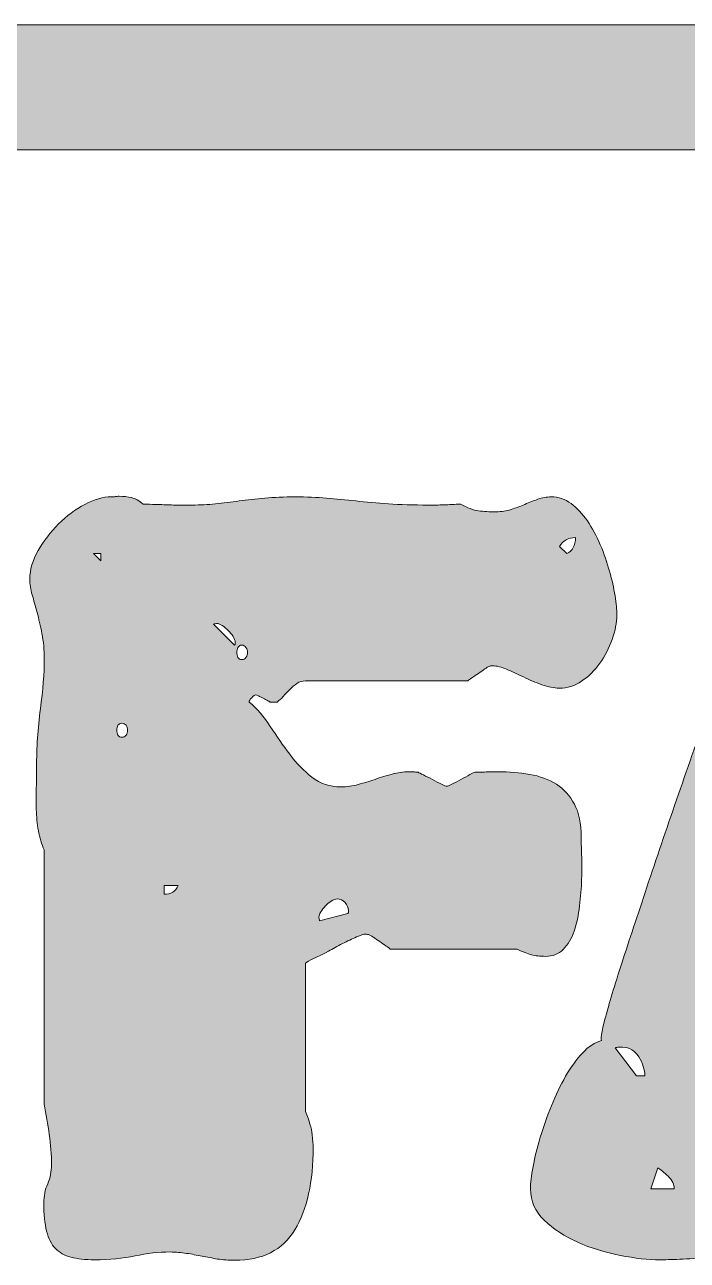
# Model space of a CAD drawing. Header units: inches. Extents: x 211 to 865, y -923 to -143.
# Drawn here: x 421.8 to 489.7, y -483.2 to -356.6 of the extents above; entities that cross this region are included whole.
import ezdxf

# ---------------------------------------------------------------- set-up
doc = ezdxf.new("R2010")
doc.units = ezdxf.units.IN
doc.header["$MEASUREMENT"] = 0
doc.layers.add('Layer 1', color=7, linetype='Continuous')

# ---------------------------------------------------------------- blocks, each defined once
blk = doc.blocks.new('block 6')
at = {"layer": 'Layer 1', "true_color": 0x040404}
h = blk.add_hatch(color=18, dxfattribs=at)
h.dxf.hatch_style = 2
edge = h.paths.add_edge_path()
edge.add_spline(control_points=[(436.73, -482.39), (435.56, -482.39), (434.37, -482.53), (433.15, -482.79), (431.93, -483.06), (430.54, -483.19), (428.99, -483.19), (428.04, -483.19), (427.23, -483.1), (426.58, -482.92), (425.93, -482.75), (425.4, -482.44), (424.99, -482.02), (424.58, -481.6), (424.28, -481.01), (424.09, -480.25), (423.9, -479.49), (423.8, -478.52), (423.8, -477.36), (423.8, -476.65), (423.93, -476), (424.2, -475.4), (424.46, -474.8), (424.59, -474.15), (424.59, -473.44), (424.59, -472.42), (424.51, -471.38), (424.36, -470.34), (424.2, -469.3), (424.03, -468.27), (423.85, -467.24), (423.85, -467.24), (423.85, -441.18), (423.85, -441.18), (423.57, -440.58), (423.37, -439.92), (423.24, -439.22), (423.12, -438.51), (423.05, -437.79), (423.03, -437.05), (423.01, -436.3), (423.01, -435.56), (423.03, -434.82), (423.05, -434.08), (423.06, -433.39), (423.06, -432.75), (423.06, -430.71), (423.19, -428.7), (423.45, -426.74), (423.72, -424.78), (423.85, -423.08), (423.85, -421.63), (423.85, -420.68), (423.77, -419.8), (423.61, -419.01), (423.45, -418.21), (423.29, -417.49), (423.11, -416.84), (422.94, -416.18), (422.77, -415.58), (422.61, -415.04), (422.45, -414.49), (422.37, -413.95), (422.37, -413.42), (422.37, -412.47), (422.65, -411.5), (423.22, -410.51), (423.78, -409.52), (424.48, -408.61), (425.31, -407.78), (426.14, -406.95), (427.04, -406.28), (428.01, -405.77), (428.98, -405.25), (429.87, -405), (430.69, -405), (430.86, -405), (431.01, -404.99), (431.14, -404.97), (431.26, -404.95), (431.39, -404.94), (431.53, -404.94), (431.96, -404.94), (432.37, -404.99), (432.78, -405.08), (433.18, -405.17), (433.58, -405.39), (433.97, -405.74), (434.15, -405.74), (434.47, -405.75), (434.95, -405.77), (435.43, -405.78), (435.94, -405.8), (436.49, -405.82), (437.03, -405.84), (437.55, -405.84), (438.02, -405.84), (438.5, -405.84), (438.83, -405.84), (439, -405.84), (439.81, -405.84), (440.61, -405.8), (441.39, -405.71), (442.16, -405.62), (442.97, -405.53), (443.8, -405.42), (444.63, -405.31), (445.51, -405.22), (446.45, -405.13), (447.38, -405.04), (448.41, -405), (449.55, -405), (450.71, -405), (451.78, -405.04), (452.75, -405.13), (453.72, -405.22), (454.73, -405.31), (455.77, -405.42), (456.81, -405.53), (457.92, -405.62), (459.11, -405.71), (460.29, -405.8), (461.66, -405.84), (463.21, -405.84), (463.71, -405.84), (464.23, -405.84), (464.78, -405.82), (465.32, -405.8), (465.9, -405.77), (466.5, -405.74), (467.2, -406.13), (467.81, -406.36), (468.32, -406.43), (468.83, -406.5), (469.45, -406.53), (470.15, -406.53), (470.68, -406.53), (471.18, -406.45), (471.66, -406.29), (472.14, -406.14), (472.61, -405.96), (473.06, -405.77), (473.52, -405.57), (473.97, -405.39), (474.42, -405.24), (474.86, -405.08), (475.31, -405), (475.77, -405), (476.51, -405), (477.19, -405.23), (477.81, -405.69), (478.42, -406.14), (478.98, -406.74), (479.48, -407.46), (479.97, -408.18), (480.41, -409.01), (480.8, -409.92), (481.19, -410.84), (481.51, -411.74), (481.75, -412.63), (482, -413.51), (482.18, -414.35), (482.31, -415.14), (482.43, -415.94), (482.49, -416.58), (482.49, -417.08), (482.49, -417.89), (482.34, -418.74), (482.02, -419.62), (481.7, -420.5), (481.28, -421.31), (480.75, -422.05), (480.22, -422.8), (479.6, -423.41), (478.89, -423.88), (478.19, -424.36), (477.43, -424.6), (476.61, -424.6), (476.05, -424.6), (475.45, -424.48), (474.81, -424.25), (474.18, -424.02), (473.55, -423.76), (472.93, -423.46), (472.31, -423.16), (471.74, -422.89), (471.21, -422.66), (470.68, -422.43), (470.2, -422.32), (469.78, -422.32), (469.78, -422.32), (469.57, -422.32), (469.57, -422.32), (469.5, -422.36), (469.45, -422.37), (469.41, -422.37), (469.3, -422.41), (469.15, -422.5), (468.96, -422.64), (468.77, -422.78), (468.55, -422.93), (468.32, -423.09), (468.09, -423.25), (467.87, -423.4), (467.66, -423.54), (467.45, -423.68), (467.31, -423.79), (467.24, -423.86), (467.24, -423.86), (450.6, -423.86), (450.6, -423.86), (450.29, -423.86), (449.99, -423.94), (449.73, -424.12), (449.46, -424.3), (449.22, -424.5), (448.99, -424.73), (448.76, -424.96), (448.54, -425.2), (448.33, -425.45), (448.11, -425.69), (447.9, -425.89), (447.69, -426.03), (447.69, -426.03), (447.37, -426.03), (447.37, -426.03), (447.37, -426.03), (447, -426.03), (447, -426.03), (446.97, -426.03), (446.88, -425.98), (446.74, -425.9), (446.6, -425.81), (446.44, -425.72), (446.26, -425.63), (446.08, -425.54), (445.92, -425.46), (445.78, -425.39), (445.64, -425.32), (445.55, -425.29), (445.52, -425.29), (445.41, -425.29), (445.27, -425.38), (445.1, -425.58), (444.92, -425.77), (444.83, -425.92), (444.83, -426.03), (445.64, -426.7), (446.37, -427.53), (447, -428.52), (447.64, -429.51), (448.3, -430.46), (448.99, -431.38), (449.68, -432.3), (450.44, -433.08), (451.27, -433.74), (452.1, -434.39), (453.09, -434.72), (454.26, -434.72), (454.86, -434.72), (455.44, -434.64), (456.01, -434.48), (456.57, -434.32), (457.15, -434.14), (457.73, -433.95), (458.31, -433.75), (458.89, -433.58), (459.48, -433.42), (460.06, -433.26), (460.63, -433.18), (461.2, -433.18), (461.2, -433.18), (461.78, -433.18), (461.78, -433.18), (461.89, -433.21), (462.01, -433.23), (462.15, -433.23), (462.22, -433.27), (462.4, -433.36), (462.68, -433.5), (462.96, -433.64), (463.27, -433.8), (463.61, -433.97), (463.94, -434.15), (464.25, -434.31), (464.54, -434.45), (464.82, -434.59), (465, -434.66), (465.07, -434.66), (465.14, -434.66), (465.31, -434.59), (465.6, -434.45), (465.88, -434.31), (466.19, -434.15), (466.52, -433.97), (466.86, -433.8), (467.17, -433.63), (467.45, -433.47), (467.73, -433.31), (467.91, -433.23), (467.98, -433.23), (468.37, -433.23), (468.69, -433.22), (468.93, -433.21), (469.18, -433.19), (469.44, -433.18), (469.7, -433.18), (469.97, -433.18), (470.17, -433.18), (470.31, -433.18), (471.44, -433.18), (472.53, -433.27), (473.57, -433.44), (474.61, -433.62), (475.52, -433.96), (476.3, -434.45), (477.07, -434.95), (477.69, -435.63), (478.15, -436.49), (478.61, -437.36), (478.84, -438.48), (478.84, -439.85), (478.84, -440.28), (478.86, -440.88), (478.89, -441.65), (478.93, -442.43), (478.93, -443.27), (478.89, -444.17), (478.86, -445.07), (478.79, -445.99), (478.68, -446.93), (478.57, -447.86), (478.39, -448.72), (478.12, -449.5), (477.86, -450.27), (477.49, -450.9), (477.01, -451.38), (476.54, -451.85), (475.93, -452.09), (475.18, -452.09), (474.62, -452.09), (474.14, -452.04), (473.75, -451.93), (473.37, -451.83), (472.87, -451.63), (472.27, -451.35), (472.27, -451.35), (459.29, -451.35), (459.29, -451.35), (459.22, -451.28), (459.08, -451.17), (458.87, -451.03), (458.66, -450.89), (458.43, -450.74), (458.21, -450.58), (457.98, -450.42), (457.76, -450.27), (457.54, -450.13), (457.33, -449.99), (457.19, -449.9), (457.12, -449.87), (457.08, -449.87), (457.03, -449.86), (456.96, -449.84), (456.89, -449.82), (456.82, -449.81), (456.75, -449.81), (456.57, -449.81), (456.26, -449.91), (455.82, -450.1), (455.38, -450.3), (454.9, -450.53), (454.39, -450.79), (453.88, -451.06), (453.4, -451.31), (452.96, -451.56), (452.52, -451.81), (452.21, -451.97), (452.03, -452.04), (451.82, -452.11), (451.53, -452.24), (451.16, -452.44), (450.79, -452.63), (450.6, -452.75), (450.6, -452.78), (450.6, -452.78), (450.6, -467.98), (450.6, -467.98), (450.99, -468.94), (451.22, -469.72), (451.29, -470.34), (451.36, -470.96), (451.4, -471.39), (451.4, -471.64), (451.4, -475.21), (450.77, -478.03), (449.52, -480.11), (448.26, -482.2), (446.21, -483.24), (443.35, -483.24), (442.71, -483.24), (442.13, -483.2), (441.6, -483.11), (441.07, -483.02), (440.54, -482.92), (440.01, -482.82), (439.48, -482.71), (438.95, -482.61), (438.42, -482.53), (437.89, -482.44), (437.33, -482.39), (436.73, -482.39)], knot_values=[0, 0, 0, 0, 1, 1, 1, 2, 2, 2, 3, 3, 3, 4, 4, 4, 5, 5, 5, 6, 6, 6, 7, 7, 7, 8, 8, 8, 9, 9, 9, 10, 10, 10, 11, 11, 11, 12, 12, 12, 13, 13, 13, 14, 14, 14, 15, 15, 15, 16, 16, 16, 17, 17, 17, 18, 18, 18, 19, 19, 19, 20, 20, 20, 21, 21, 21, 22, 22, 22, 23, 23, 23, 24, 24, 24, 25, 25, 25, 26, 26, 26, 27, 27, 27, 28, 28, 28, 29, 29, 29, 30, 30, 30, 31, 31, 31, 32, 32, 32, 33, 33, 33, 34, 34, 34, 35, 35, 35, 36, 36, 36, 37, 37, 37, 38, 38, 38, 39, 39, 39, 40, 40, 40, 41, 41, 41, 42, 42, 42, 43, 43, 43, 44, 44, 44, 45, 45, 45, 46, 46, 46, 47, 47, 47, 48, 48, 48, 49, 49, 49, 50, 50, 50, 51, 51, 51, 52, 52, 52, 53, 53, 53, 54, 54, 54, 55, 55, 55, 56, 56, 56, 57, 57, 57, 58, 58, 58, 59, 59, 59, 60, 60, 60, 61, 61, 61, 62, 62, 62, 63, 63, 63, 64, 64, 64, 65, 65, 65, 66, 66, 66, 67, 67, 67, 68, 68, 68, 69, 69, 69, 70, 70, 70, 71, 71, 71, 72, 72, 72, 73, 73, 73, 74, 74, 74, 75, 75, 75, 76, 76, 76, 77, 77, 77, 78, 78, 78, 79, 79, 79, 80, 80, 80, 81, 81, 81, 82, 82, 82, 83, 83, 83, 84, 84, 84, 85, 85, 85, 86, 86, 86, 87, 87, 87, 88, 88, 88, 89, 89, 89, 90, 90, 90, 91, 91, 91, 92, 92, 92, 93, 93, 93, 94, 94, 94, 95, 95, 95, 96, 96, 96, 97, 97, 97, 98, 98, 98, 99, 99, 99, 100, 100, 100, 101, 101, 101, 102, 102, 102, 103, 103, 103, 104, 104, 104, 105, 105, 105, 106, 106, 106, 107, 107, 107, 108, 108, 108, 109, 109, 109, 110, 110, 110, 111, 111, 111, 112, 112, 112, 113, 113, 113, 114, 114, 114, 115, 115, 115, 116, 116, 116, 117, 117, 117, 118, 118, 118, 119, 119, 119, 120, 120, 120, 121, 121, 121, 122, 122, 122, 123, 123, 123, 124, 124, 124, 125, 125, 125, 126, 126, 126, 127, 127, 127, 128, 128, 128, 129, 129, 129, 130, 130, 130, 131, 131, 131, 132, 132, 132, 133, 133, 133, 134, 134, 134, 135, 135, 135, 136, 136, 136, 137, 137, 137, 137], degree=3, periodic=1)
h.paths.add_polyline_path([(429.63, -411.57), (429.63, -410.82), (428.88, -410.82)])
edge = h.paths.add_edge_path()
edge.add_spline(control_points=[(431.8, -428.2), (431.62, -428.2), (431.49, -428.27), (431.4, -428.41), (431.31, -428.55), (431.27, -428.72), (431.27, -428.91), (431.27, -429.11), (431.31, -429.28), (431.4, -429.42), (431.49, -429.56), (431.62, -429.63), (431.8, -429.63), (431.97, -429.63), (432.12, -429.56), (432.22, -429.42), (432.33, -429.28), (432.38, -429.11), (432.38, -428.91), (432.38, -428.72), (432.33, -428.55), (432.22, -428.41), (432.12, -428.27), (431.97, -428.2), (431.8, -428.2)], knot_values=[0, 0, 0, 0, 1, 1, 1, 2, 2, 2, 3, 3, 3, 4, 4, 4, 5, 5, 5, 6, 6, 6, 7, 7, 7, 8, 8, 8, 8], degree=3, periodic=1)
edge = h.paths.add_edge_path()
edge.add_spline(control_points=[(436.14, -445.73), (436.81, -445.73), (437.29, -445.43), (437.57, -444.83), (437.57, -444.83), (436.14, -444.83), (436.14, -444.83), (436.14, -444.83), (436.14, -445.73), (436.14, -445.73)], knot_values=[0, 0, 0, 0, 1, 1, 1, 2, 2, 2, 3, 3, 3, 3], degree=3, periodic=1)
edge = h.paths.add_edge_path()
edge.add_spline(control_points=[(441.55, -417.98), (441.51, -417.98), (441.45, -417.99), (441.36, -418), (441.27, -418.02), (441.21, -418.03), (441.18, -418.03), (441.18, -418.03), (443.35, -420.2), (443.35, -420.2), (443.38, -420.17), (443.4, -420.11), (443.4, -420.04), (443.4, -419.97), (443.4, -419.92), (443.4, -419.88), (443.4, -419.71), (443.33, -419.51), (443.19, -419.3), (443.05, -419.09), (442.88, -418.88), (442.69, -418.69), (442.49, -418.5), (442.29, -418.33), (442.08, -418.19), (441.86, -418.05), (441.69, -417.98), (441.55, -417.98)], knot_values=[0, 0, 0, 0, 1, 1, 1, 2, 2, 2, 3, 3, 3, 4, 4, 4, 5, 5, 5, 6, 6, 6, 7, 7, 7, 8, 8, 8, 9, 9, 9, 9], degree=3, periodic=1)
edge = h.paths.add_edge_path()
edge.add_spline(control_points=[(444.09, -420.2), (443.91, -420.2), (443.78, -420.28), (443.69, -420.44), (443.6, -420.6), (443.56, -420.77), (443.56, -420.94), (443.56, -421.12), (443.6, -421.29), (443.69, -421.45), (443.78, -421.6), (443.91, -421.68), (444.09, -421.68), (444.26, -421.68), (444.41, -421.6), (444.51, -421.45), (444.62, -421.29), (444.67, -421.12), (444.67, -420.94), (444.67, -420.77), (444.62, -420.6), (444.51, -420.44), (444.41, -420.28), (444.26, -420.2), (444.09, -420.2)], knot_values=[0, 0, 0, 0, 1, 1, 1, 2, 2, 2, 3, 3, 3, 4, 4, 4, 5, 5, 5, 6, 6, 6, 7, 7, 7, 8, 8, 8, 8], degree=3, periodic=1)
edge = h.paths.add_edge_path()
edge.add_spline(control_points=[(451.98, -448.06), (451.98, -448.1), (451.99, -448.16), (452.01, -448.25), (452.03, -448.34), (452.03, -448.4), (452.03, -448.44), (452.03, -448.44), (454.95, -447.69), (454.95, -447.69), (454.95, -447.69), (455, -447.59), (455, -447.59), (455, -447.59), (455, -447.43), (455, -447.43), (455, -447.11), (454.89, -446.83), (454.66, -446.58), (454.43, -446.33), (454.15, -446.21), (453.84, -446.21), (453.66, -446.21), (453.47, -446.28), (453.25, -446.42), (453.04, -446.56), (452.84, -446.73), (452.64, -446.93), (452.45, -447.12), (452.29, -447.32), (452.17, -447.53), (452.04, -447.75), (451.98, -447.92), (451.98, -448.06)], knot_values=[0, 0, 0, 0, 1, 1, 1, 2, 2, 2, 3, 3, 3, 4, 4, 4, 5, 5, 5, 6, 6, 6, 7, 7, 7, 8, 8, 8, 9, 9, 9, 10, 10, 10, 11, 11, 11, 11], degree=3, periodic=1)
edge = h.paths.add_edge_path()
edge.add_spline(control_points=[(477.36, -410.82), (477.96, -410.54), (478.26, -409.99), (478.26, -409.18), (477.51, -409.18), (476.97, -409.48), (476.61, -410.08), (476.61, -410.08), (477.36, -410.82), (477.36, -410.82)], knot_values=[0, 0, 0, 0, 1, 1, 1, 2, 2, 2, 3, 3, 3, 3], degree=3, periodic=1)
h = blk.add_hatch(color=18, dxfattribs=at)
h.dxf.hatch_style = 2
edge = h.paths.add_edge_path()
edge.add_spline(control_points=[(503.68, -410.82), (503.68, -410.82), (504.05, -410.82), (504.05, -410.82), (503.35, -410.29), (502.69, -409.67), (502.07, -408.94), (501.45, -408.22), (501.14, -407.4), (501.14, -406.48), (501.21, -406.37), (501.33, -406.24), (501.49, -406.08), (501.64, -405.92), (501.8, -405.77), (501.96, -405.61), (502.12, -405.45), (502.26, -405.31), (502.39, -405.21), (502.51, -405.1), (502.59, -405.05), (502.63, -405.05), (502.63, -405.05), (524.29, -405.05), (524.29, -405.05), (524.89, -405.05), (525.46, -405.19), (525.99, -405.47), (526.52, -405.76), (526.98, -406.14), (527.39, -406.61), (527.8, -407.09), (528.11, -407.61), (528.34, -408.18), (528.57, -408.74), (528.69, -409.32), (528.69, -409.92), (528.69, -410.63), (528.57, -411.33), (528.34, -412.02), (528.11, -412.7), (528, -413.46), (528, -414.27), (528.11, -414.27), (528.26, -414.24), (528.48, -414.19), (528.69, -414.13), (528.93, -414.06), (529.19, -413.98), (529.46, -413.89), (529.72, -413.82), (529.99, -413.76), (530.25, -413.71), (530.45, -413.68), (530.6, -413.68), (530.7, -413.68), (530.77, -413.7), (530.81, -413.74), (530.91, -413.77), (531.17, -414.27), (531.57, -415.22), (531.98, -416.17), (532.48, -417.43), (533.08, -418.98), (533.69, -420.54), (534.36, -422.31), (535.1, -424.31), (535.84, -426.3), (536.6, -428.37), (537.38, -430.5), (538.15, -432.64), (538.91, -434.77), (539.65, -436.89), (540.4, -439.01), (541.08, -440.95), (541.72, -442.71), (542.35, -444.48), (542.9, -446), (543.36, -447.27), (543.82, -448.54), (544.14, -449.43), (544.32, -449.92), (544.49, -450.41), (544.73, -451.09), (545.03, -451.96), (545.33, -452.82), (545.66, -453.78), (546.01, -454.82), (546.36, -455.86), (546.73, -456.95), (547.1, -458.08), (547.47, -459.21), (547.82, -460.28), (548.16, -461.31), (548.49, -462.33), (548.79, -463.24), (549.06, -464.04), (549.32, -464.83), (549.51, -465.42), (549.61, -465.81), (549.19, -466.91), (549.22, -468.02), (549.69, -469.15), (550.17, -470.28), (550.79, -471.42), (551.55, -472.57), (552.31, -473.71), (553.03, -474.89), (553.72, -476.09), (554.41, -477.29), (554.75, -478.54), (554.75, -479.85), (554.75, -480.49), (554.66, -480.98), (554.49, -481.33), (554.31, -481.69), (554.06, -481.95), (553.75, -482.13), (553.43, -482.3), (553.06, -482.42), (552.63, -482.47), (552.21, -482.53), (551.75, -482.55), (551.25, -482.55), (551.25, -482.55), (549.88, -482.55), (549.88, -482.55), (549.31, -482.55), (548.76, -482.58), (548.21, -482.63), (547.66, -482.68), (547.16, -482.85), (546.7, -483.13), (546.7, -483.13), (529.38, -483.13), (529.38, -483.13), (529.16, -483.13), (528.85, -482.99), (528.42, -482.71), (528, -482.43), (527.56, -482.11), (527.1, -481.76), (526.64, -481.4), (526.24, -481.08), (525.91, -480.78), (525.57, -480.48), (525.4, -480.31), (525.4, -480.27), (525.4, -480.27), (525.4, -471.59), (525.4, -471.59), (525.4, -471.13), (525.05, -470.64), (524.34, -470.13), (523.64, -469.62), (522.81, -469.14), (521.85, -468.7), (520.9, -468.26), (519.93, -467.9), (518.94, -467.61), (517.95, -467.33), (517.19, -467.19), (516.66, -467.19), (516.06, -467.19), (515.41, -467.32), (514.7, -467.59), (514, -467.85), (513.24, -467.98), (512.42, -467.98), (511.61, -467.98), (510.85, -467.85), (510.15, -467.59), (509.44, -467.32), (508.66, -467.19), (507.82, -467.19), (506.65, -467.19), (505.63, -467.53), (504.74, -468.22), (503.86, -468.91), (503.08, -469.78), (502.39, -470.82), (501.7, -471.86), (501.1, -473), (500.59, -474.23), (500.07, -475.47), (499.58, -476.64), (499.1, -477.76), (498.63, -478.87), (498.15, -479.85), (497.67, -480.7), (497.19, -481.55), (496.67, -482.07), (496.11, -482.29), (495.75, -482.43), (495.17, -482.55), (494.36, -482.66), (493.55, -482.76), (492.67, -482.86), (491.71, -482.95), (490.76, -483.04), (489.84, -483.1), (488.96, -483.13), (488.07, -483.17), (487.39, -483.19), (486.89, -483.19), (485.73, -483.19), (484.37, -483.04), (482.84, -482.74), (481.3, -482.44), (479.86, -481.99), (478.5, -481.39), (477.13, -480.79), (475.99, -480.03), (475.05, -479.13), (474.12, -478.23), (473.65, -477.17), (473.65, -475.93), (473.65, -475.33), (473.74, -474.56), (473.91, -473.63), (474.09, -472.69), (474.34, -471.69), (474.65, -470.63), (474.97, -469.57), (475.35, -468.49), (475.79, -467.4), (476.23, -466.31), (476.72, -465.3), (477.25, -464.38), (477.78, -463.46), (478.35, -462.67), (478.97, -462), (479.59, -461.33), (480.23, -460.9), (480.91, -460.73), (480.83, -460.41), (481.02, -459.46), (481.46, -457.87), (481.9, -456.28), (482.51, -454.29), (483.29, -451.91), (484.07, -449.52), (484.95, -446.86), (485.94, -443.91), (486.93, -440.96), (487.95, -437.96), (489.01, -434.9), (490.07, -431.85), (491.1, -428.88), (492.11, -426), (493.12, -423.12), (494.03, -420.56), (494.84, -418.32), (495.65, -416.08), (496.55, -413.58), (497.54, -410.82), (497.61, -410.68), (497.74, -410.52), (497.94, -410.35), (498.13, -410.17), (498.33, -410.01), (498.55, -409.87), (498.76, -409.73), (498.97, -409.61), (499.18, -409.5), (499.39, -409.39), (499.57, -409.36), (499.71, -409.39), (499.82, -409.39), (500.05, -409.46), (500.4, -409.61), (500.75, -409.75), (501.12, -409.91), (501.51, -410.08), (501.9, -410.26), (502.27, -410.42), (502.63, -410.56), (502.98, -410.7), (503.21, -410.79), (503.31, -410.82), (503.31, -410.82), (503.68, -410.82), (503.68, -410.82)], knot_values=[0, 0, 0, 0, 1, 1, 1, 2, 2, 2, 3, 3, 3, 4, 4, 4, 5, 5, 5, 6, 6, 6, 7, 7, 7, 8, 8, 8, 9, 9, 9, 10, 10, 10, 11, 11, 11, 12, 12, 12, 13, 13, 13, 14, 14, 14, 15, 15, 15, 16, 16, 16, 17, 17, 17, 18, 18, 18, 19, 19, 19, 20, 20, 20, 21, 21, 21, 22, 22, 22, 23, 23, 23, 24, 24, 24, 25, 25, 25, 26, 26, 26, 27, 27, 27, 28, 28, 28, 29, 29, 29, 30, 30, 30, 31, 31, 31, 32, 32, 32, 33, 33, 33, 34, 34, 34, 35, 35, 35, 36, 36, 36, 37, 37, 37, 38, 38, 38, 39, 39, 39, 40, 40, 40, 41, 41, 41, 42, 42, 42, 43, 43, 43, 44, 44, 44, 45, 45, 45, 46, 46, 46, 47, 47, 47, 48, 48, 48, 49, 49, 49, 50, 50, 50, 51, 51, 51, 52, 52, 52, 53, 53, 53, 54, 54, 54, 55, 55, 55, 56, 56, 56, 57, 57, 57, 58, 58, 58, 59, 59, 59, 60, 60, 60, 61, 61, 61, 62, 62, 62, 63, 63, 63, 64, 64, 64, 65, 65, 65, 66, 66, 66, 67, 67, 67, 68, 68, 68, 69, 69, 69, 70, 70, 70, 71, 71, 71, 72, 72, 72, 73, 73, 73, 74, 74, 74, 75, 75, 75, 76, 76, 76, 77, 77, 77, 78, 78, 78, 79, 79, 79, 80, 80, 80, 81, 81, 81, 82, 82, 82, 83, 83, 83, 84, 84, 84, 85, 85, 85, 86, 86, 86, 87, 87, 87, 88, 88, 88, 89, 89, 89, 90, 90, 90, 91, 91, 91, 92, 92, 92, 93, 93, 93, 94, 94, 94, 94], degree=3, periodic=1)
edge = h.paths.add_edge_path()
edge.add_spline(control_points=[(484.51, -464.33), (484.51, -464.33), (485.36, -464.33), (485.36, -464.33), (485.36, -463.69), (485.15, -463.05), (484.75, -462.39), (484.34, -461.74), (483.78, -461.41), (483.08, -461.41), (483.01, -461.41), (482.88, -461.41), (482.71, -461.41), (482.53, -461.41), (482.41, -461.43), (482.34, -461.47), (482.34, -461.47), (484.51, -464.33), (484.51, -464.33)], knot_values=[0, 0, 0, 0, 1, 1, 1, 2, 2, 2, 3, 3, 3, 4, 4, 4, 5, 5, 5, 6, 6, 6, 6], degree=3, periodic=1)
edge = h.paths.add_edge_path()
edge.add_spline(control_points=[(488.38, -475.93), (488.38, -475.47), (488.16, -475.04), (487.74, -474.63), (487.32, -474.23), (486.96, -473.94), (486.68, -473.76), (486.68, -473.76), (485.99, -475.93), (485.99, -475.93), (485.99, -475.93), (488.38, -475.93), (488.38, -475.93)], knot_values=[0, 0, 0, 0, 1, 1, 1, 2, 2, 2, 3, 3, 3, 4, 4, 4, 4], degree=3, periodic=1)
edge = h.paths.add_edge_path()
edge.add_spline(control_points=[(504.74, -410.82), (504.57, -410.82), (504.43, -410.9), (504.35, -411.04), (504.26, -411.18), (504.21, -411.35), (504.21, -411.54), (504.21, -411.73), (504.26, -411.9), (504.35, -412.04), (504.43, -412.18), (504.57, -412.25), (504.74, -412.25), (504.92, -412.25), (505.06, -412.18), (505.17, -412.04), (505.27, -411.9), (505.33, -411.73), (505.33, -411.54), (505.33, -411.35), (505.27, -411.18), (505.17, -411.04), (505.06, -410.9), (504.92, -410.82), (504.74, -410.82)], knot_values=[0, 0, 0, 0, 1, 1, 1, 2, 2, 2, 3, 3, 3, 4, 4, 4, 5, 5, 5, 6, 6, 6, 7, 7, 7, 8, 8, 8, 8], degree=3, periodic=1)
edge = h.paths.add_edge_path()
edge.add_spline(control_points=[(506.23, -439.22), (506.9, -439.22), (507.37, -438.92), (507.66, -438.32), (507.66, -438.32), (506.23, -438.32), (506.23, -438.32), (506.23, -438.32), (506.23, -439.22), (506.23, -439.22)], knot_values=[0, 0, 0, 0, 1, 1, 1, 2, 2, 2, 3, 3, 3, 3], degree=3, periodic=1)
edge = h.paths.add_edge_path()
edge.add_spline(control_points=[(511.37, -440.6), (511.37, -441.37), (511.24, -442.11), (511, -442.79), (510.75, -443.48), (510.48, -444.14), (510.2, -444.78), (509.92, -445.42), (509.65, -446.06), (509.41, -446.71), (509.16, -447.37), (509.03, -448.06), (509.03, -448.81), (509.03, -448.88), (509.04, -449.05), (509.06, -449.34), (509.08, -449.62), (509.09, -449.8), (509.09, -449.87), (509.69, -449.48), (510.47, -449.22), (511.45, -449.1), (512.42, -448.97), (513.4, -448.91), (514.39, -448.91), (515.3, -448.91), (516.15, -448.95), (516.93, -449.02), (517.7, -449.09), (518.23, -449.14), (518.52, -449.18), (518.27, -448.75), (517.86, -447.99), (517.3, -446.9), (516.73, -445.8), (516.15, -444.64), (515.55, -443.4), (514.95, -442.17), (514.38, -441), (513.83, -439.91), (513.28, -438.81), (512.92, -438.04), (512.74, -437.58), (512.67, -437.43), (512.59, -437.2), (512.51, -436.86), (512.42, -436.53), (512.34, -436.17), (512.27, -435.8), (512.2, -435.43), (512.13, -435.07), (512.08, -434.72), (512.03, -434.36), (512, -434.11), (512, -433.97), (511.93, -434.05), (511.81, -434.16), (511.63, -434.32), (511.45, -434.48), (511.33, -434.59), (511.26, -434.66), (511.19, -434.77), (511.05, -434.96), (510.84, -435.24), (510.62, -435.53), (510.4, -435.82), (510.17, -436.12), (509.94, -436.42), (509.72, -436.71), (509.51, -436.99), (509.3, -437.28), (509.16, -437.47), (509.09, -437.58), (509.69, -437.58), (510.15, -437.67), (510.47, -437.87), (510.78, -438.06), (511.01, -438.3), (511.15, -438.58), (511.29, -438.87), (511.37, -439.18), (511.37, -439.54), (511.37, -439.89), (511.37, -440.24), (511.37, -440.6)], knot_values=[0, 0, 0, 0, 1, 1, 1, 2, 2, 2, 3, 3, 3, 4, 4, 4, 5, 5, 5, 6, 6, 6, 7, 7, 7, 8, 8, 8, 9, 9, 9, 10, 10, 10, 11, 11, 11, 12, 12, 12, 13, 13, 13, 14, 14, 14, 15, 15, 15, 16, 16, 16, 17, 17, 17, 18, 18, 18, 19, 19, 19, 20, 20, 20, 21, 21, 21, 22, 22, 22, 23, 23, 23, 24, 24, 24, 25, 25, 25, 26, 26, 26, 27, 27, 27, 28, 28, 28, 28], degree=3, periodic=1)
edge = h.paths.add_edge_path()
edge.add_spline(control_points=[(513.43, -416.6), (513.61, -416.88), (513.9, -417.23), (514.3, -417.66), (514.71, -418.08), (515.14, -418.29), (515.6, -418.29), (515.6, -418.29), (515.6, -416.6), (515.6, -416.6), (515.6, -416.6), (513.43, -416.6), (513.43, -416.6)], knot_values=[0, 0, 0, 0, 1, 1, 1, 2, 2, 2, 3, 3, 3, 4, 4, 4, 4], degree=3, periodic=1)
h.paths.add_polyline_path([(516.34, -458.55), (516.34, -459.3), (517.09, -459.3)])
h.paths.add_polyline_path([(525.72, -426.03), (526.46, -426.03), (526.46, -425.29), (525.72, -425.29)])
edge = h.paths.add_edge_path()
edge.add_spline(control_points=[(530.81, -455.64), (530.7, -455.61), (530.62, -455.63), (530.57, -455.72), (530.52, -455.81), (530.49, -455.91), (530.49, -456.01), (530.49, -456.12), (530.52, -456.21), (530.57, -456.3), (530.62, -456.39), (530.7, -456.42), (530.81, -456.38), (531.02, -456.31), (531.13, -456.19), (531.13, -456.01), (531.13, -455.83), (531.02, -455.71), (530.81, -455.64)], knot_values=[0, 0, 0, 0, 1, 1, 1, 2, 2, 2, 3, 3, 3, 4, 4, 4, 5, 5, 5, 6, 6, 6, 6], degree=3, periodic=1)
at = {"layer": 'Layer 1', "lineweight": 0}
blk.add_lwpolyline([(429.63, -411.57), (429.63, -410.82), (428.88, -410.82), (429.63, -411.57)], dxfattribs=at)
for points, knots in [([(436.73, -482.39), (435.56, -482.39), (434.37, -482.53), (433.15, -482.79), (431.93, -483.06), (430.54, -483.19), (428.99, -483.19), (428.04, -483.19), (427.23, -483.1), (426.58, -482.92), (425.93, -482.75), (425.4, -482.44), (424.99, -482.02), (424.58, -481.6), (424.28, -481.01), (424.09, -480.25), (423.9, -479.49), (423.8, -478.52), (423.8, -477.36), (423.8, -476.65), (423.93, -476), (424.2, -475.4), (424.46, -474.8), (424.59, -474.15), (424.59, -473.44), (424.59, -472.42), (424.51, -471.38), (424.36, -470.34), (424.2, -469.3), (424.03, -468.27), (423.85, -467.24), (423.85, -467.24), (423.85, -441.18), (423.85, -441.18), (423.57, -440.58), (423.37, -439.92), (423.24, -439.22), (423.12, -438.51), (423.05, -437.79), (423.03, -437.05), (423.01, -436.3), (423.01, -435.56), (423.03, -434.82), (423.05, -434.08), (423.06, -433.39), (423.06, -432.75), (423.06, -430.71), (423.19, -428.7), (423.45, -426.74), (423.72, -424.78), (423.85, -423.08), (423.85, -421.63), (423.85, -420.68), (423.77, -419.8), (423.61, -419.01), (423.45, -418.21), (423.29, -417.49), (423.11, -416.84), (422.94, -416.18), (422.77, -415.58), (422.61, -415.04), (422.45, -414.49), (422.37, -413.95), (422.37, -413.42), (422.37, -412.47), (422.65, -411.5), (423.22, -410.51), (423.78, -409.52), (424.48, -408.61), (425.31, -407.78), (426.14, -406.95), (427.04, -406.28), (428.01, -405.77), (428.98, -405.25), (429.87, -405), (430.69, -405), (430.86, -405), (431.01, -404.99), (431.14, -404.97), (431.26, -404.95), (431.39, -404.94), (431.53, -404.94), (431.96, -404.94), (432.37, -404.99), (432.78, -405.08), (433.18, -405.17), (433.58, -405.39), (433.97, -405.74), (434.15, -405.74), (434.47, -405.75), (434.95, -405.77), (435.43, -405.78), (435.94, -405.8), (436.49, -405.82), (437.03, -405.84), (437.55, -405.84), (438.02, -405.84), (438.5, -405.84), (438.83, -405.84), (439, -405.84), (439.81, -405.84), (440.61, -405.8), (441.39, -405.71), (442.16, -405.62), (442.97, -405.53), (443.8, -405.42), (444.63, -405.31), (445.51, -405.22), (446.45, -405.13), (447.38, -405.04), (448.41, -405), (449.55, -405), (450.71, -405), (451.78, -405.04), (452.75, -405.13), (453.72, -405.22), (454.73, -405.31), (455.77, -405.42), (456.81, -405.53), (457.92, -405.62), (459.11, -405.71), (460.29, -405.8), (461.66, -405.84), (463.21, -405.84), (463.71, -405.84), (464.23, -405.84), (464.78, -405.82), (465.32, -405.8), (465.9, -405.77), (466.5, -405.74), (467.2, -406.13), (467.81, -406.36), (468.32, -406.43), (468.83, -406.5), (469.45, -406.53), (470.15, -406.53), (470.68, -406.53), (471.18, -406.45), (471.66, -406.29), (472.14, -406.14), (472.61, -405.96), (473.06, -405.77), (473.52, -405.57), (473.97, -405.39), (474.42, -405.24), (474.86, -405.08), (475.31, -405), (475.77, -405), (476.51, -405), (477.19, -405.23), (477.81, -405.69), (478.42, -406.14), (478.98, -406.74), (479.48, -407.46), (479.97, -408.18), (480.41, -409.01), (480.8, -409.92), (481.19, -410.84), (481.51, -411.74), (481.75, -412.63), (482, -413.51), (482.18, -414.35), (482.31, -415.14), (482.43, -415.94), (482.49, -416.58), (482.49, -417.08), (482.49, -417.89), (482.34, -418.74), (482.02, -419.62), (481.7, -420.5), (481.28, -421.31), (480.75, -422.05), (480.22, -422.8), (479.6, -423.41), (478.89, -423.88), (478.19, -424.36), (477.43, -424.6), (476.61, -424.6), (476.05, -424.6), (475.45, -424.48), (474.81, -424.25), (474.18, -424.02), (473.55, -423.76), (472.93, -423.46), (472.31, -423.16), (471.74, -422.89), (471.21, -422.66), (470.68, -422.43), (470.2, -422.32), (469.78, -422.32), (469.78, -422.32), (469.57, -422.32), (469.57, -422.32), (469.5, -422.36), (469.45, -422.37), (469.41, -422.37), (469.3, -422.41), (469.15, -422.5), (468.96, -422.64), (468.77, -422.78), (468.55, -422.93), (468.32, -423.09), (468.09, -423.25), (467.87, -423.4), (467.66, -423.54), (467.45, -423.68), (467.31, -423.79), (467.24, -423.86), (467.24, -423.86), (450.6, -423.86), (450.6, -423.86), (450.29, -423.86), (449.99, -423.94), (449.73, -424.12), (449.46, -424.3), (449.22, -424.5), (448.99, -424.73), (448.76, -424.96), (448.54, -425.2), (448.33, -425.45), (448.11, -425.69), (447.9, -425.89), (447.69, -426.03), (447.69, -426.03), (447.37, -426.03), (447.37, -426.03), (447.37, -426.03), (447, -426.03), (447, -426.03), (446.97, -426.03), (446.88, -425.98), (446.74, -425.9), (446.6, -425.81), (446.44, -425.72), (446.26, -425.63), (446.08, -425.54), (445.92, -425.46), (445.78, -425.39), (445.64, -425.32), (445.55, -425.29), (445.52, -425.29), (445.41, -425.29), (445.27, -425.38), (445.1, -425.58), (444.92, -425.77), (444.83, -425.92), (444.83, -426.03), (445.64, -426.7), (446.37, -427.53), (447, -428.52), (447.64, -429.51), (448.3, -430.46), (448.99, -431.38), (449.68, -432.3), (450.44, -433.08), (451.27, -433.74), (452.1, -434.39), (453.09, -434.72), (454.26, -434.72), (454.86, -434.72), (455.44, -434.64), (456.01, -434.48), (456.57, -434.32), (457.15, -434.14), (457.73, -433.95), (458.31, -433.75), (458.89, -433.58), (459.48, -433.42), (460.06, -433.26), (460.63, -433.18), (461.2, -433.18), (461.2, -433.18), (461.78, -433.18), (461.78, -433.18), (461.89, -433.21), (462.01, -433.23), (462.15, -433.23), (462.22, -433.27), (462.4, -433.36), (462.68, -433.5), (462.96, -433.64), (463.27, -433.8), (463.61, -433.97), (463.94, -434.15), (464.25, -434.31), (464.54, -434.45), (464.82, -434.59), (465, -434.66), (465.07, -434.66), (465.14, -434.66), (465.31, -434.59), (465.6, -434.45), (465.88, -434.31), (466.19, -434.15), (466.52, -433.97), (466.86, -433.8), (467.17, -433.63), (467.45, -433.47), (467.73, -433.31), (467.91, -433.23), (467.98, -433.23), (468.37, -433.23), (468.69, -433.22), (468.93, -433.21), (469.18, -433.19), (469.44, -433.18), (469.7, -433.18), (469.97, -433.18), (470.17, -433.18), (470.31, -433.18), (471.44, -433.18), (472.53, -433.27), (473.57, -433.44), (474.61, -433.62), (475.52, -433.96), (476.3, -434.45), (477.07, -434.95), (477.69, -435.63), (478.15, -436.49), (478.61, -437.36), (478.84, -438.48), (478.84, -439.85), (478.84, -440.28), (478.86, -440.88), (478.89, -441.65), (478.93, -442.43), (478.93, -443.27), (478.89, -444.17), (478.86, -445.07), (478.79, -445.99), (478.68, -446.93), (478.57, -447.86), (478.39, -448.72), (478.12, -449.5), (477.86, -450.27), (477.49, -450.9), (477.01, -451.38), (476.54, -451.85), (475.93, -452.09), (475.18, -452.09), (474.62, -452.09), (474.14, -452.04), (473.75, -451.93), (473.37, -451.83), (472.87, -451.63), (472.27, -451.35), (472.27, -451.35), (459.29, -451.35), (459.29, -451.35), (459.22, -451.28), (459.08, -451.17), (458.87, -451.03), (458.66, -450.89), (458.43, -450.74), (458.21, -450.58), (457.98, -450.42), (457.76, -450.27), (457.54, -450.13), (457.33, -449.99), (457.19, -449.9), (457.12, -449.87), (457.08, -449.87), (457.03, -449.86), (456.96, -449.84), (456.89, -449.82), (456.82, -449.81), (456.75, -449.81), (456.57, -449.81), (456.26, -449.91), (455.82, -450.1), (455.38, -450.3), (454.9, -450.53), (454.39, -450.79), (453.88, -451.06), (453.4, -451.31), (452.96, -451.56), (452.52, -451.81), (452.21, -451.97), (452.03, -452.04), (451.82, -452.11), (451.53, -452.24), (451.16, -452.44), (450.79, -452.63), (450.6, -452.75), (450.6, -452.78), (450.6, -452.78), (450.6, -467.98), (450.6, -467.98), (450.99, -468.94), (451.22, -469.72), (451.29, -470.34), (451.36, -470.96), (451.4, -471.39), (451.4, -471.64), (451.4, -475.21), (450.77, -478.03), (449.52, -480.11), (448.26, -482.2), (446.21, -483.24), (443.35, -483.24), (442.71, -483.24), (442.13, -483.2), (441.6, -483.11), (441.07, -483.02), (440.54, -482.92), (440.01, -482.82), (439.48, -482.71), (438.95, -482.61), (438.42, -482.53), (437.89, -482.44), (437.33, -482.39), (436.73, -482.39)], [0, 0, 0, 0, 1, 1, 1, 2, 2, 2, 3, 3, 3, 4, 4, 4, 5, 5, 5, 6, 6, 6, 7, 7, 7, 8, 8, 8, 9, 9, 9, 10, 10, 10, 11, 11, 11, 12, 12, 12, 13, 13, 13, 14, 14, 14, 15, 15, 15, 16, 16, 16, 17, 17, 17, 18, 18, 18, 19, 19, 19, 20, 20, 20, 21, 21, 21, 22, 22, 22, 23, 23, 23, 24, 24, 24, 25, 25, 25, 26, 26, 26, 27, 27, 27, 28, 28, 28, 29, 29, 29, 30, 30, 30, 31, 31, 31, 32, 32, 32, 33, 33, 33, 34, 34, 34, 35, 35, 35, 36, 36, 36, 37, 37, 37, 38, 38, 38, 39, 39, 39, 40, 40, 40, 41, 41, 41, 42, 42, 42, 43, 43, 43, 44, 44, 44, 45, 45, 45, 46, 46, 46, 47, 47, 47, 48, 48, 48, 49, 49, 49, 50, 50, 50, 51, 51, 51, 52, 52, 52, 53, 53, 53, 54, 54, 54, 55, 55, 55, 56, 56, 56, 57, 57, 57, 58, 58, 58, 59, 59, 59, 60, 60, 60, 61, 61, 61, 62, 62, 62, 63, 63, 63, 64, 64, 64, 65, 65, 65, 66, 66, 66, 67, 67, 67, 68, 68, 68, 69, 69, 69, 70, 70, 70, 71, 71, 71, 72, 72, 72, 73, 73, 73, 74, 74, 74, 75, 75, 75, 76, 76, 76, 77, 77, 77, 78, 78, 78, 79, 79, 79, 80, 80, 80, 81, 81, 81, 82, 82, 82, 83, 83, 83, 84, 84, 84, 85, 85, 85, 86, 86, 86, 87, 87, 87, 88, 88, 88, 89, 89, 89, 90, 90, 90, 91, 91, 91, 92, 92, 92, 93, 93, 93, 94, 94, 94, 95, 95, 95, 96, 96, 96, 97, 97, 97, 98, 98, 98, 99, 99, 99, 100, 100, 100, 101, 101, 101, 102, 102, 102, 103, 103, 103, 104, 104, 104, 105, 105, 105, 106, 106, 106, 107, 107, 107, 108, 108, 108, 109, 109, 109, 110, 110, 110, 111, 111, 111, 112, 112, 112, 113, 113, 113, 114, 114, 114, 115, 115, 115, 116, 116, 116, 117, 117, 117, 118, 118, 118, 119, 119, 119, 120, 120, 120, 121, 121, 121, 122, 122, 122, 123, 123, 123, 124, 124, 124, 125, 125, 125, 126, 126, 126, 127, 127, 127, 128, 128, 128, 129, 129, 129, 130, 130, 130, 131, 131, 131, 132, 132, 132, 133, 133, 133, 134, 134, 134, 135, 135, 135, 136, 136, 136, 137, 137, 137, 137]), ([(503.68, -410.82), (503.68, -410.82), (504.05, -410.82), (504.05, -410.82), (503.35, -410.29), (502.69, -409.67), (502.07, -408.94), (501.45, -408.22), (501.14, -407.4), (501.14, -406.48), (501.21, -406.37), (501.33, -406.24), (501.49, -406.08), (501.64, -405.92), (501.8, -405.77), (501.96, -405.61), (502.12, -405.45), (502.26, -405.31), (502.39, -405.21), (502.51, -405.1), (502.59, -405.05), (502.63, -405.05), (502.63, -405.05), (524.29, -405.05), (524.29, -405.05), (524.89, -405.05), (525.46, -405.19), (525.99, -405.47), (526.52, -405.76), (526.98, -406.14), (527.39, -406.61), (527.8, -407.09), (528.11, -407.61), (528.34, -408.18), (528.57, -408.74), (528.69, -409.32), (528.69, -409.92), (528.69, -410.63), (528.57, -411.33), (528.34, -412.02), (528.11, -412.7), (528, -413.46), (528, -414.27), (528.11, -414.27), (528.26, -414.24), (528.48, -414.19), (528.69, -414.13), (528.93, -414.06), (529.19, -413.98), (529.46, -413.89), (529.72, -413.82), (529.99, -413.76), (530.25, -413.71), (530.45, -413.68), (530.6, -413.68), (530.7, -413.68), (530.77, -413.7), (530.81, -413.74), (530.91, -413.77), (531.17, -414.27), (531.57, -415.22), (531.98, -416.17), (532.48, -417.43), (533.08, -418.98), (533.69, -420.54), (534.36, -422.31), (535.1, -424.31), (535.84, -426.3), (536.6, -428.37), (537.38, -430.5), (538.15, -432.64), (538.91, -434.77), (539.65, -436.89), (540.4, -439.01), (541.08, -440.95), (541.72, -442.71), (542.35, -444.48), (542.9, -446), (543.36, -447.27), (543.82, -448.54), (544.14, -449.43), (544.32, -449.92), (544.49, -450.41), (544.73, -451.09), (545.03, -451.96), (545.33, -452.82), (545.66, -453.78), (546.01, -454.82), (546.36, -455.86), (546.73, -456.95), (547.1, -458.08), (547.47, -459.21), (547.82, -460.28), (548.16, -461.31), (548.49, -462.33), (548.79, -463.24), (549.06, -464.04), (549.32, -464.83), (549.51, -465.42), (549.61, -465.81), (549.19, -466.91), (549.22, -468.02), (549.69, -469.15), (550.17, -470.28), (550.79, -471.42), (551.55, -472.57), (552.31, -473.71), (553.03, -474.89), (553.72, -476.09), (554.41, -477.29), (554.75, -478.54), (554.75, -479.85), (554.75, -480.49), (554.66, -480.98), (554.49, -481.33), (554.31, -481.69), (554.06, -481.95), (553.75, -482.13), (553.43, -482.3), (553.06, -482.42), (552.63, -482.47), (552.21, -482.53), (551.75, -482.55), (551.25, -482.55), (551.25, -482.55), (549.88, -482.55), (549.88, -482.55), (549.31, -482.55), (548.76, -482.58), (548.21, -482.63), (547.66, -482.68), (547.16, -482.85), (546.7, -483.13), (546.7, -483.13), (529.38, -483.13), (529.38, -483.13), (529.16, -483.13), (528.85, -482.99), (528.42, -482.71), (528, -482.43), (527.56, -482.11), (527.1, -481.76), (526.64, -481.4), (526.24, -481.08), (525.91, -480.78), (525.57, -480.48), (525.4, -480.31), (525.4, -480.27), (525.4, -480.27), (525.4, -471.59), (525.4, -471.59), (525.4, -471.13), (525.05, -470.64), (524.34, -470.13), (523.64, -469.62), (522.81, -469.14), (521.85, -468.7), (520.9, -468.26), (519.93, -467.9), (518.94, -467.61), (517.95, -467.33), (517.19, -467.19), (516.66, -467.19), (516.06, -467.19), (515.41, -467.32), (514.7, -467.59), (514, -467.85), (513.24, -467.98), (512.42, -467.98), (511.61, -467.98), (510.85, -467.85), (510.15, -467.59), (509.44, -467.32), (508.66, -467.19), (507.82, -467.19), (506.65, -467.19), (505.63, -467.53), (504.74, -468.22), (503.86, -468.91), (503.08, -469.78), (502.39, -470.82), (501.7, -471.86), (501.1, -473), (500.59, -474.23), (500.07, -475.47), (499.58, -476.64), (499.1, -477.76), (498.63, -478.87), (498.15, -479.85), (497.67, -480.7), (497.19, -481.55), (496.67, -482.07), (496.11, -482.29), (495.75, -482.43), (495.17, -482.55), (494.36, -482.66), (493.55, -482.76), (492.67, -482.86), (491.71, -482.95), (490.76, -483.04), (489.84, -483.1), (488.96, -483.13), (488.07, -483.17), (487.39, -483.19), (486.89, -483.19), (485.73, -483.19), (484.37, -483.04), (482.84, -482.74), (481.3, -482.44), (479.86, -481.99), (478.5, -481.39), (477.13, -480.79), (475.99, -480.03), (475.05, -479.13), (474.12, -478.23), (473.65, -477.17), (473.65, -475.93), (473.65, -475.33), (473.74, -474.56), (473.91, -473.63), (474.09, -472.69), (474.34, -471.69), (474.65, -470.63), (474.97, -469.57), (475.35, -468.49), (475.79, -467.4), (476.23, -466.31), (476.72, -465.3), (477.25, -464.38), (477.78, -463.46), (478.35, -462.67), (478.97, -462), (479.59, -461.33), (480.23, -460.9), (480.91, -460.73), (480.83, -460.41), (481.02, -459.46), (481.46, -457.87), (481.9, -456.28), (482.51, -454.29), (483.29, -451.91), (484.07, -449.52), (484.95, -446.86), (485.94, -443.91), (486.93, -440.96), (487.95, -437.96), (489.01, -434.9), (490.07, -431.85), (491.1, -428.88), (492.11, -426), (493.12, -423.12), (494.03, -420.56), (494.84, -418.32), (495.65, -416.08), (496.55, -413.58), (497.54, -410.82), (497.61, -410.68), (497.74, -410.52), (497.94, -410.35), (498.13, -410.17), (498.33, -410.01), (498.55, -409.87), (498.76, -409.73), (498.97, -409.61), (499.18, -409.5), (499.39, -409.39), (499.57, -409.36), (499.71, -409.39), (499.82, -409.39), (500.05, -409.46), (500.4, -409.61), (500.75, -409.75), (501.12, -409.91), (501.51, -410.08), (501.9, -410.26), (502.27, -410.42), (502.63, -410.56), (502.98, -410.7), (503.21, -410.79), (503.31, -410.82), (503.31, -410.82), (503.68, -410.82), (503.68, -410.82)], [0, 0, 0, 0, 1, 1, 1, 2, 2, 2, 3, 3, 3, 4, 4, 4, 5, 5, 5, 6, 6, 6, 7, 7, 7, 8, 8, 8, 9, 9, 9, 10, 10, 10, 11, 11, 11, 12, 12, 12, 13, 13, 13, 14, 14, 14, 15, 15, 15, 16, 16, 16, 17, 17, 17, 18, 18, 18, 19, 19, 19, 20, 20, 20, 21, 21, 21, 22, 22, 22, 23, 23, 23, 24, 24, 24, 25, 25, 25, 26, 26, 26, 27, 27, 27, 28, 28, 28, 29, 29, 29, 30, 30, 30, 31, 31, 31, 32, 32, 32, 33, 33, 33, 34, 34, 34, 35, 35, 35, 36, 36, 36, 37, 37, 37, 38, 38, 38, 39, 39, 39, 40, 40, 40, 41, 41, 41, 42, 42, 42, 43, 43, 43, 44, 44, 44, 45, 45, 45, 46, 46, 46, 47, 47, 47, 48, 48, 48, 49, 49, 49, 50, 50, 50, 51, 51, 51, 52, 52, 52, 53, 53, 53, 54, 54, 54, 55, 55, 55, 56, 56, 56, 57, 57, 57, 58, 58, 58, 59, 59, 59, 60, 60, 60, 61, 61, 61, 62, 62, 62, 63, 63, 63, 64, 64, 64, 65, 65, 65, 66, 66, 66, 67, 67, 67, 68, 68, 68, 69, 69, 69, 70, 70, 70, 71, 71, 71, 72, 72, 72, 73, 73, 73, 74, 74, 74, 75, 75, 75, 76, 76, 76, 77, 77, 77, 78, 78, 78, 79, 79, 79, 80, 80, 80, 81, 81, 81, 82, 82, 82, 83, 83, 83, 84, 84, 84, 85, 85, 85, 86, 86, 86, 87, 87, 87, 88, 88, 88, 89, 89, 89, 90, 90, 90, 91, 91, 91, 92, 92, 92, 93, 93, 93, 94, 94, 94, 94]), ([(477.36, -410.82), (477.96, -410.54), (478.26, -409.99), (478.26, -409.18), (477.51, -409.18), (476.97, -409.48), (476.61, -410.08), (476.61, -410.08), (477.36, -410.82), (477.36, -410.82)], [0, 0, 0, 0, 1, 1, 1, 2, 2, 2, 3, 3, 3, 3]), ([(441.55, -417.98), (441.51, -417.98), (441.45, -417.99), (441.36, -418), (441.27, -418.02), (441.21, -418.03), (441.18, -418.03), (441.18, -418.03), (443.35, -420.2), (443.35, -420.2), (443.38, -420.17), (443.4, -420.11), (443.4, -420.04), (443.4, -419.97), (443.4, -419.92), (443.4, -419.88), (443.4, -419.71), (443.33, -419.51), (443.19, -419.3), (443.05, -419.09), (442.88, -418.88), (442.69, -418.69), (442.49, -418.5), (442.29, -418.33), (442.08, -418.19), (441.86, -418.05), (441.69, -417.98), (441.55, -417.98)], [0, 0, 0, 0, 1, 1, 1, 2, 2, 2, 3, 3, 3, 4, 4, 4, 5, 5, 5, 6, 6, 6, 7, 7, 7, 8, 8, 8, 9, 9, 9, 9]), ([(444.09, -420.2), (443.91, -420.2), (443.78, -420.28), (443.69, -420.44), (443.6, -420.6), (443.56, -420.77), (443.56, -420.94), (443.56, -421.12), (443.6, -421.29), (443.69, -421.45), (443.78, -421.6), (443.91, -421.68), (444.09, -421.68), (444.26, -421.68), (444.41, -421.6), (444.51, -421.45), (444.62, -421.29), (444.67, -421.12), (444.67, -420.94), (444.67, -420.77), (444.62, -420.6), (444.51, -420.44), (444.41, -420.28), (444.26, -420.2), (444.09, -420.2)], [0, 0, 0, 0, 1, 1, 1, 2, 2, 2, 3, 3, 3, 4, 4, 4, 5, 5, 5, 6, 6, 6, 7, 7, 7, 8, 8, 8, 8]), ([(431.8, -428.2), (431.62, -428.2), (431.49, -428.27), (431.4, -428.41), (431.31, -428.55), (431.27, -428.72), (431.27, -428.91), (431.27, -429.11), (431.31, -429.28), (431.4, -429.42), (431.49, -429.56), (431.62, -429.63), (431.8, -429.63), (431.97, -429.63), (432.12, -429.56), (432.22, -429.42), (432.33, -429.28), (432.38, -429.11), (432.38, -428.91), (432.38, -428.72), (432.33, -428.55), (432.22, -428.41), (432.12, -428.27), (431.97, -428.2), (431.8, -428.2)], [0, 0, 0, 0, 1, 1, 1, 2, 2, 2, 3, 3, 3, 4, 4, 4, 5, 5, 5, 6, 6, 6, 7, 7, 7, 8, 8, 8, 8]), ([(436.14, -445.73), (436.81, -445.73), (437.29, -445.43), (437.57, -444.83), (437.57, -444.83), (436.14, -444.83), (436.14, -444.83), (436.14, -444.83), (436.14, -445.73), (436.14, -445.73)], [0, 0, 0, 0, 1, 1, 1, 2, 2, 2, 3, 3, 3, 3]), ([(451.98, -448.06), (451.98, -448.1), (451.99, -448.16), (452.01, -448.25), (452.03, -448.34), (452.03, -448.4), (452.03, -448.44), (452.03, -448.44), (454.95, -447.69), (454.95, -447.69), (454.95, -447.69), (455, -447.59), (455, -447.59), (455, -447.59), (455, -447.43), (455, -447.43), (455, -447.11), (454.89, -446.83), (454.66, -446.58), (454.43, -446.33), (454.15, -446.21), (453.84, -446.21), (453.66, -446.21), (453.47, -446.28), (453.25, -446.42), (453.04, -446.56), (452.84, -446.73), (452.64, -446.93), (452.45, -447.12), (452.29, -447.32), (452.17, -447.53), (452.04, -447.75), (451.98, -447.92), (451.98, -448.06)], [0, 0, 0, 0, 1, 1, 1, 2, 2, 2, 3, 3, 3, 4, 4, 4, 5, 5, 5, 6, 6, 6, 7, 7, 7, 8, 8, 8, 9, 9, 9, 10, 10, 10, 11, 11, 11, 11]), ([(484.51, -464.33), (484.51, -464.33), (485.36, -464.33), (485.36, -464.33), (485.36, -463.69), (485.15, -463.05), (484.75, -462.39), (484.34, -461.74), (483.78, -461.41), (483.08, -461.41), (483.01, -461.41), (482.88, -461.41), (482.71, -461.41), (482.53, -461.41), (482.41, -461.43), (482.34, -461.47), (482.34, -461.47), (484.51, -464.33), (484.51, -464.33)], [0, 0, 0, 0, 1, 1, 1, 2, 2, 2, 3, 3, 3, 4, 4, 4, 5, 5, 5, 6, 6, 6, 6]), ([(488.38, -475.93), (488.38, -475.47), (488.16, -475.04), (487.74, -474.63), (487.32, -474.23), (486.96, -473.94), (486.68, -473.76), (486.68, -473.76), (485.99, -475.93), (485.99, -475.93), (485.99, -475.93), (488.38, -475.93), (488.38, -475.93)], [0, 0, 0, 0, 1, 1, 1, 2, 2, 2, 3, 3, 3, 4, 4, 4, 4])]:
    blk.add_open_spline(points, degree=3, knots=knots, dxfattribs=at)
blk = doc.blocks.new('block 36')
at = {"layer": 'Layer 1', "true_color": 0x040404}
h = blk.add_hatch(color=18, dxfattribs=at)
h.dxf.hatch_style = 2
edge = h.paths.add_edge_path()
edge.add_spline(control_points=[(835.2, -369.45), (835.2, -369.45), (252.08, -369.45), (252.08, -369.45), (248.53, -369.45), (245.66, -366.57), (245.66, -363.03), (245.66, -359.48), (248.53, -356.61), (252.08, -356.61), (252.08, -356.61), (835.2, -356.61), (835.2, -356.61), (838.74, -356.61), (841.61, -359.48), (841.61, -363.03), (841.61, -366.57), (838.74, -369.45), (835.2, -369.45)], knot_values=[0, 0, 0, 0, 1, 1, 1, 2, 2, 2, 3, 3, 3, 4, 4, 4, 5, 5, 5, 6, 6, 6, 6], degree=3, periodic=1)
at = {"layer": 'Layer 1', "lineweight": 0}
blk.add_open_spline([(835.2, -369.45), (835.2, -369.45), (252.08, -369.45), (252.08, -369.45), (248.53, -369.45), (245.66, -366.57), (245.66, -363.03), (245.66, -359.48), (248.53, -356.61), (252.08, -356.61), (252.08, -356.61), (835.2, -356.61), (835.2, -356.61), (838.74, -356.61), (841.61, -359.48), (841.61, -363.03), (841.61, -366.57), (838.74, -369.45), (835.2, -369.45)], degree=3, knots=[0, 0, 0, 0, 1, 1, 1, 2, 2, 2, 3, 3, 3, 4, 4, 4, 5, 5, 5, 6, 6, 6, 6], dxfattribs=at)
blk = doc.blocks.new('block 2')
at = {"layer": 'Layer 1'}
for name in ['block 36', 'block 6']:
    blk.add_blockref(name, (0, 0), dxfattribs=at)

msp = doc.modelspace()

# ---------------------------------------------------------------- block references
at = {"layer": 'Layer 1'}
msp.add_blockref('block 2', (0, 0), dxfattribs=at)

doc.saveas('drawing.dxf')
